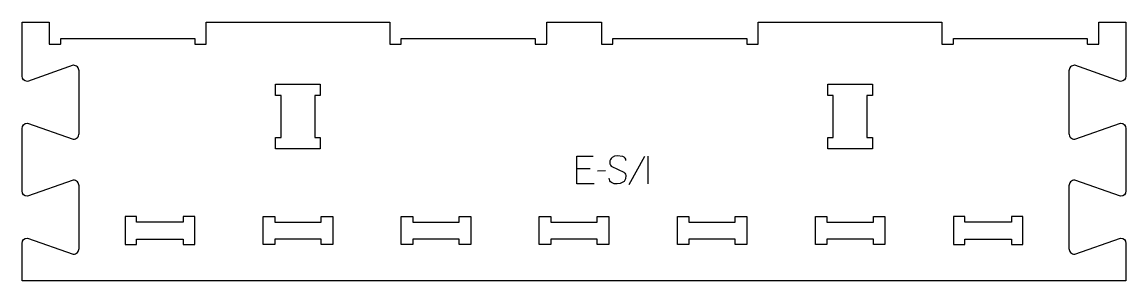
# Model space of a CAD drawing. Header units: millimetres. Extents: x -600 to 600, y -136 to 146.
import ezdxf

# ---------------------------------------------------------------- set-up
doc = ezdxf.new("R2010")
doc.units = ezdxf.units.MM
for name, color, linetype, true_color in [('1_ANYTOOL_1MMDEEP_LABELS_S', 2, 'Continuous', 0xffff00), ('3_ANYTOOL_CUTTHROUGH_INSID', 4, 'Continuous', 0x00ffff), ('4_ANYTOOL_CUTTHROUGH_OUTSI', 5, 'Continuous', 0x0000ff)]:
    doc.layers.add(name, color=color, linetype=linetype, true_color=true_color)

msp = doc.modelspace()

# ---------------------------------------------------------------- linework, layer by layer
at = {"layer": '1_ANYTOOL_1MMDEEP_LABELS_S'}
for p, q in [((80.2, 0), (80.2, -30)), ((76.7, -0.5), (59.5, -31.2)), ((17.7, -13.9), (3, -13.9)), ((34.2, -16.1), (25.4, -16.2))]:
    msp.add_line(p, q, dxfattribs=at)
for points in [[(21.9, -30), (3, -30), (3, 0), (20.8, 0)], [(56.4, -4.6), (56.2, -3.2), (55.6, -2.1), (54.5, -1.2), (53.1, -0.6), (47, 0.3), (44, -0.1), (41.4, -1.5), (40.3, -2.5), (39.5, -3.7), (39.1, -5.1), (38.9, -6.7), (39.1, -8.3), (39.6, -9.7), (40.5, -10.8), (47.9, -14.6), (54, -17.5), (55.1, -18.5), (55.9, -19.7), (56.3, -21.2), (56, -24.7), (55.4, -26.2), (54.5, -27.5), (53.2, -28.5), (50.2, -29.9), (47, -30.3), (43.8, -30), (40.9, -28.8), (39.7, -27.9), (38.9, -26.8), (38.4, -25.6), (38.2, -24.1)]]:
    msp.add_lwpolyline(points, dxfattribs=at)
at = {"layer": '3_ANYTOOL_CUTTHROUGH_INSID'}
for points in [[(-324.2, 7.8), (-324.2, 20.3), (-318.2, 20.3), (-318.2, 65.8), (-324.2, 65.8), (-324.2, 78.3), (-275.7, 78.3), (-275.7, 65.8), (-281.7, 65.8), (-281.7, 20.3), (-275.7, 20.3), (-275.7, 7.8)], [(275.8, 7.8), (275.8, 20.3), (281.8, 20.3), (281.8, 65.8), (275.8, 65.8), (275.8, 78.3), (324.3, 78.3), (324.3, 65.8), (318.3, 65.8), (318.3, 20.3), (324.3, 20.3), (324.3, 7.8)], [(-475.3, -71.7), (-475.3, -65.7), (-487.8, -65.7), (-487.8, -96.2), (-475.3, -96.2), (-475.3, -90.2), (-424.7, -90.2), (-424.7, -96.2), (-412.2, -96.2), (-412.2, -65.7), (-424.7, -65.7), (-424.7, -71.7)], [(-274.7, -71.7), (-274.7, -65.7), (-262.2, -65.7), (-262.2, -96.2), (-274.7, -96.2), (-274.7, -90.2), (-325.2, -90.2), (-325.2, -96.2), (-337.7, -96.2), (-337.7, -65.7), (-325.2, -65.7), (-325.2, -71.7)], [(-124.7, -71.7), (-124.7, -65.7), (-112.2, -65.7), (-112.2, -96.2), (-124.7, -96.2), (-124.7, -90.2), (-175.2, -90.2), (-175.2, -96.2), (-187.7, -96.2), (-187.7, -65.7), (-175.2, -65.7), (-175.2, -71.7)], [(25.3, -71.7), (25.3, -65.7), (37.8, -65.7), (37.8, -96.2), (25.3, -96.2), (25.3, -90.2), (-25.2, -90.2), (-25.2, -96.2), (-37.7, -96.2), (-37.7, -65.7), (-25.2, -65.7), (-25.2, -71.7)], [(175.3, -71.7), (175.3, -65.7), (187.8, -65.7), (187.8, -96.2), (175.3, -96.2), (175.3, -90.2), (124.8, -90.2), (124.8, -96.2), (112.3, -96.2), (112.3, -65.7), (124.8, -65.7), (124.8, -71.7)], [(325.3, -71.7), (325.3, -65.7), (337.8, -65.7), (337.8, -96.2), (325.3, -96.2), (325.3, -90.2), (274.8, -90.2), (274.8, -96.2), (262.3, -96.2), (262.3, -65.7), (274.8, -65.7), (274.8, -71.7)], [(475.3, -90.2), (475.3, -96.2), (487.8, -96.2), (487.8, -65.7), (475.3, -65.7), (475.3, -71.7), (424.8, -71.7), (424.8, -65.7), (412.3, -65.7), (412.3, -96.2), (424.8, -96.2), (424.8, -90.2)]]:
    msp.add_lwpolyline(points, close=True, dxfattribs=at)
at = {"layer": '4_ANYTOOL_CUTTHROUGH_OUTSI'}
msp.add_lwpolyline([(599.8, 87.1, -0.412073), (594, 81.3), (544.1, 98.8), (544, 98.8, 0.414214), (537.8, 92.6), (537.8, 24.6, 0.414214), (544, 18.3), (544.1, 18.4), (594, 35.8, -0.412073), (599.8, 30.1), (599.8, -37.9, -0.412073), (594, -43.7), (544.1, -26.2), (544, -26.2, 0.414214), (537.8, -32.4), (537.8, -100.4, 0.414214), (544, -106.7), (544.1, -106.6), (594, -89.2, -0.412073), (599.8, -94.9), (599.8, -135.7), (-599.8, -135.7), (-599.8, -94.9, -0.412073), (-594, -89.2), (-544.1, -106.6), (-544, -106.7, 0.414214), (-537.8, -100.4), (-537.8, -32.4, 0.414214), (-544, -26.2), (-544.1, -26.2), (-594, -43.7, -0.412073), (-599.8, -37.9), (-599.8, 30.1, -0.412073), (-594, 35.8), (-544.1, 18.4), (-544, 18.3, 0.414214), (-537.8, 24.6), (-537.8, 92.6, 0.414214), (-544, 98.8), (-544.1, 98.8), (-594, 81.3, -0.412073), (-599.8, 87.1), (-599.8, 145.8), (-570.3, 145.8), (-570.3, 122, 0.414214), (-570, 121.8), (-558, 121.8, 0.414214), (-557.8, 122), (-557.8, 127.8), (-412.2, 127.8), (-412.2, 122, 0.414214), (-412, 121.8), (-400, 121.8, 0.414214), (-399.7, 122), (-399.7, 145.8), (-200.2, 145.8), (-200.2, 122, 0.414214), (-200, 121.8), (-188, 121.8, 0.414214), (-187.7, 122), (-187.7, 127.8), (-42.2, 127.8), (-42.2, 122, 0.414214), (-42, 121.8), (-30, 121.8, 0.414214), (-29.7, 122), (-29.7, 145.8), (29.8, 145.8), (29.8, 122, 0.414214), (30, 121.8), (42, 121.8, 0.414214), (42.3, 122), (42.3, 127.8), (187.8, 127.8), (187.8, 122, 0.414214), (188, 121.8), (200, 121.8, 0.414214), (200.3, 122), (200.3, 145.8), (399.8, 145.8), (399.8, 122, 0.414214), (400, 121.8), (412, 121.8, 0.414214), (412.3, 122), (412.3, 127.8), (557.8, 127.8), (557.8, 122, 0.414214), (558, 121.8), (570, 121.8, 0.414214), (570.3, 122), (570.3, 145.8), (599.8, 145.8)], format="xyb", close=True, dxfattribs=at)

doc.saveas('drawing.dxf')
